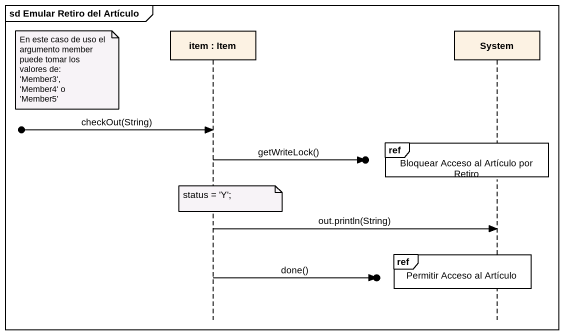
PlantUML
@startuml
mainframe sd Emular Retiro del Artículo
hide footbox
participant "item : Item" as item
participant System

note left of item
  En este caso de uso el argumento member puede tomar los valores de:
  ~'Member3',
  ~'Member4' o
  ~'Member5'
end note
[o-> item : checkOut(String)
ref over System : Bloquear Acceso al Artículo por Retiro
item ->o] : getWriteLock()
note over item : status = 'Y';
item -> System : out.println(String)
ref over System : Permitir Acceso al Artículo
item ->o] : done()
@enduml
